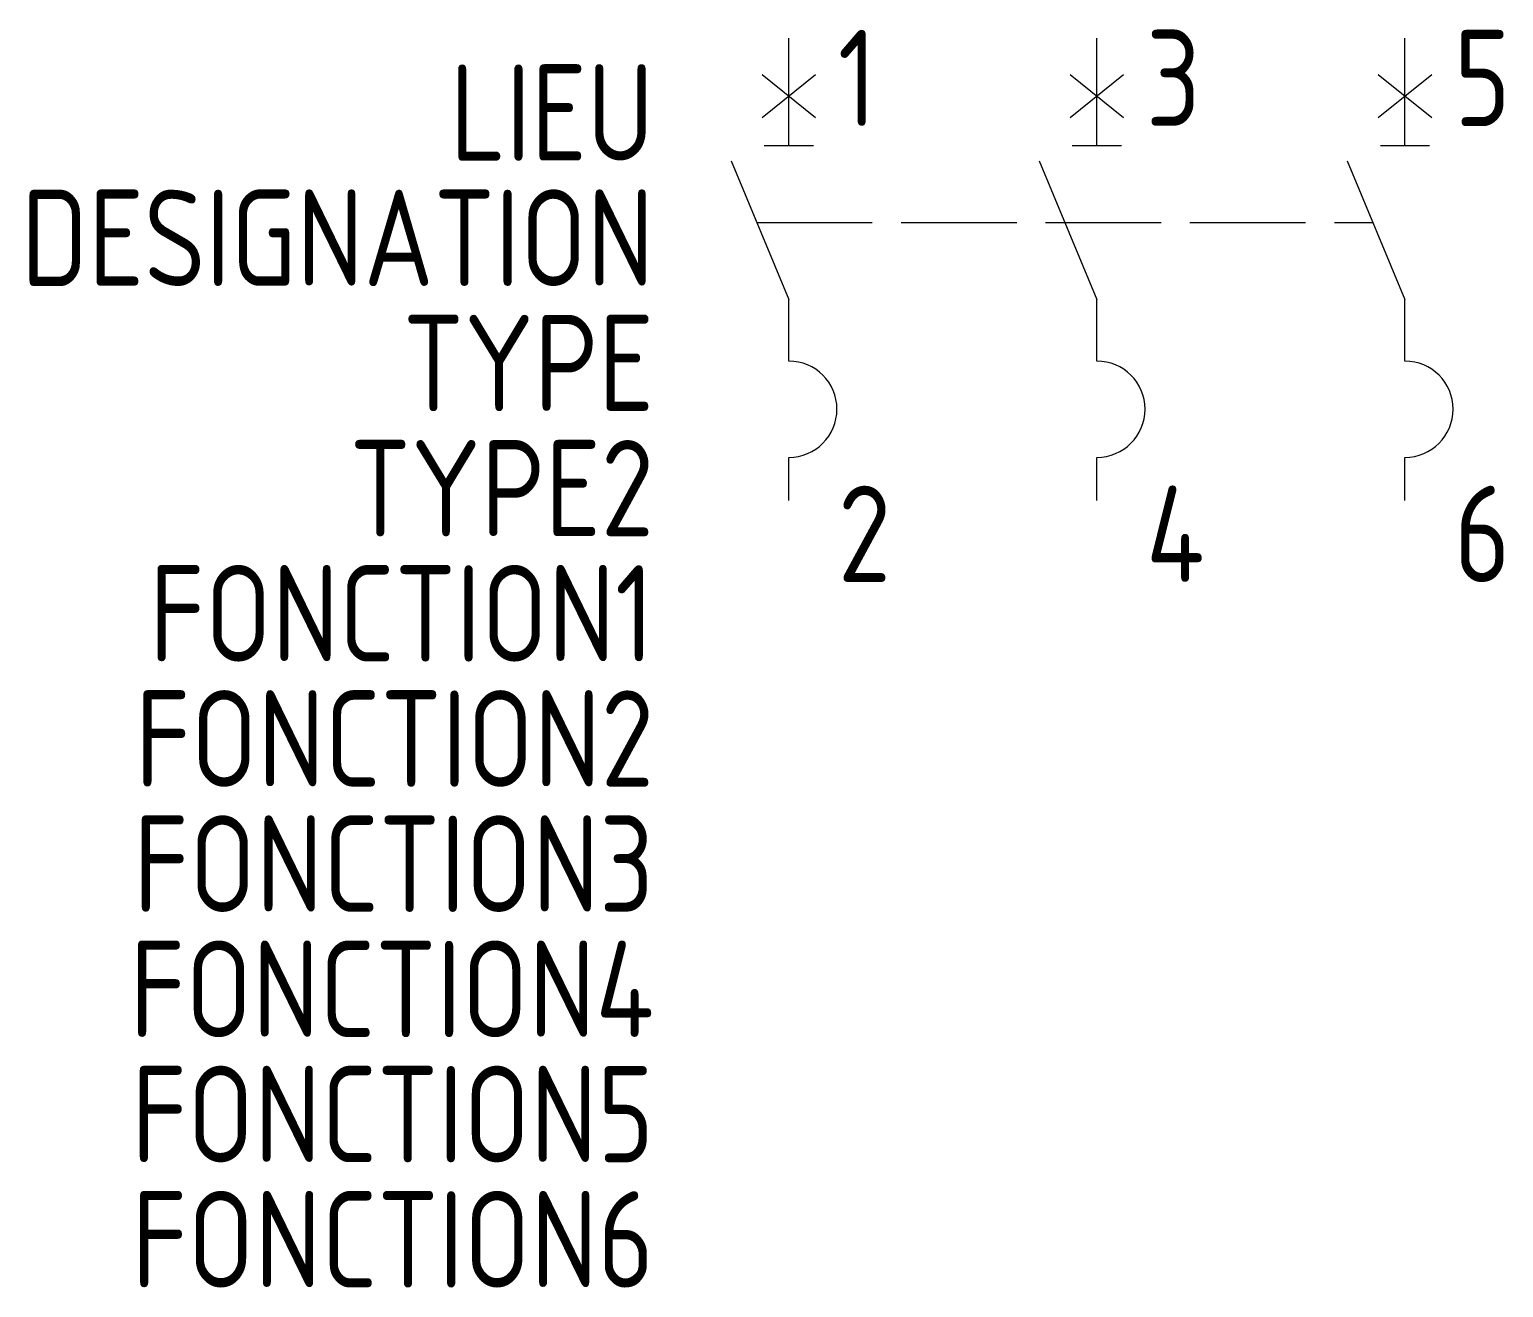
# Model space of a CAD drawing. Extents: x -1604.4 to -1566.1, y -912 to -879.4.
import ezdxf
from ezdxf.enums import TextEntityAlignment as Align

# ---------------------------------------------------------------- set-up
doc = ezdxf.new("R2010")
doc.units = 0
doc.linetypes.add('ACAD_ISO02W100', pattern=[15, 12, -3])
for name, color, linetype in [('SYMB_FIL', 3, 'CONTINUOUS'), ('SYMB_LIAISON', 1, 'ACAD_ISO02W100'), ('SYMB_TXT_CONTACT', 2, 'CONTINUOUS'), ('SYMB_TXT_NOM', 3, 'CONTINUOUS')]:
    doc.layers.add(name, color=color, linetype=linetype)
doc.styles.add('NET2_5', font='isocp.shx', dxfattribs={"width": 0.9, "height": 2.5})

msp = doc.modelspace()

# ---------------------------------------------------------------- linework, layer by layer
at = {"layer": 'SYMB_FIL'}
for p, q in [((-1584.634, -882.374), (-1584.634, -879.593)), ((-1576.634, -882.374), (-1576.634, -879.593)), ((-1568.634, -882.374), (-1568.634, -879.593)), ((-1585.329, -881.649), (-1583.939, -880.537)), ((-1585.329, -880.537), (-1583.939, -881.649)), ((-1577.329, -881.649), (-1575.939, -880.537)), ((-1577.329, -880.537), (-1575.939, -881.649)), ((-1569.329, -880.537), (-1567.939, -881.649)), ((-1569.329, -881.649), (-1567.939, -880.537)), ((-1585.274, -882.374), (-1583.994, -882.374)), ((-1577.274, -882.374), (-1575.994, -882.374)), ((-1569.274, -882.374), (-1567.994, -882.374)), ((-1586.134, -882.774), (-1584.634, -886.374)), ((-1578.134, -882.774), (-1576.634, -886.374)), ((-1570.134, -882.774), (-1568.634, -886.374)), ((-1584.634, -887.974), (-1584.634, -886.374)), ((-1576.634, -887.974), (-1576.634, -886.374)), ((-1568.634, -887.974), (-1568.634, -886.374)), ((-1584.634, -891.593), (-1584.634, -890.474)), ((-1576.634, -891.593), (-1576.634, -890.474)), ((-1568.634, -891.593), (-1568.634, -890.474))]:
    msp.add_line(p, q, dxfattribs=at)
for centre in [(-1584.634, -889.224), (-1576.634, -889.224), (-1568.634, -889.224)]:
    msp.add_arc(centre, 1.25, 270, 90, dxfattribs=at)
at = {"layer": 'SYMB_LIAISON', "ltscale": 0.25}
msp.add_line((-1585.467, -884.374), (-1569.467, -884.374), dxfattribs=at)

# ---------------------------------------------------------------- texts
at = {"layer": 'SYMB_TXT_CONTACT', "style": 'NET2_5', "width": 0.9, "flags": 8}
for tag, p, s in [('1', (-1583.359, -881.874), '1'), ('3', (-1575.359, -881.874), '3'), ('5', (-1567.359, -881.874), '5'), ('2', (-1583.359, -893.71), '2'), ('4', (-1575.359, -893.71), '4'), ('6', (-1567.359, -893.71), '6')]:
    msp.add_attdef(tag, p, s, height=2.5, dxfattribs=at)
at = {"layer": 'SYMB_TXT_NOM', "style": 'NET2_5', "width": 0.9, "flags": 8}
for tag, text, p in [('LIEU', '', (-1588.134, -882.774)), ('DESIGNATION', 'Q?', (-1588.134, -886.024)), ('TYPE', 'Im=?A', (-1588.134, -889.274)), ('TYPE2', '', (-1588.134, -892.524)), ('FONCTION1', '', (-1588.134, -895.774)), ('FONCTION2', '', (-1588.134, -899.024)), ('FONCTION3', '', (-1588.134, -902.274)), ('FONCTION4', '', (-1588.134, -905.524)), ('FONCTION5', '', (-1588.134, -908.774)), ('FONCTION6', '', (-1588.134, -912.024))]:
    msp.add_attdef(tag, text=text, height=2.5, dxfattribs=at).set_placement(p, align=Align.RIGHT)

doc.saveas('drawing.dxf')
